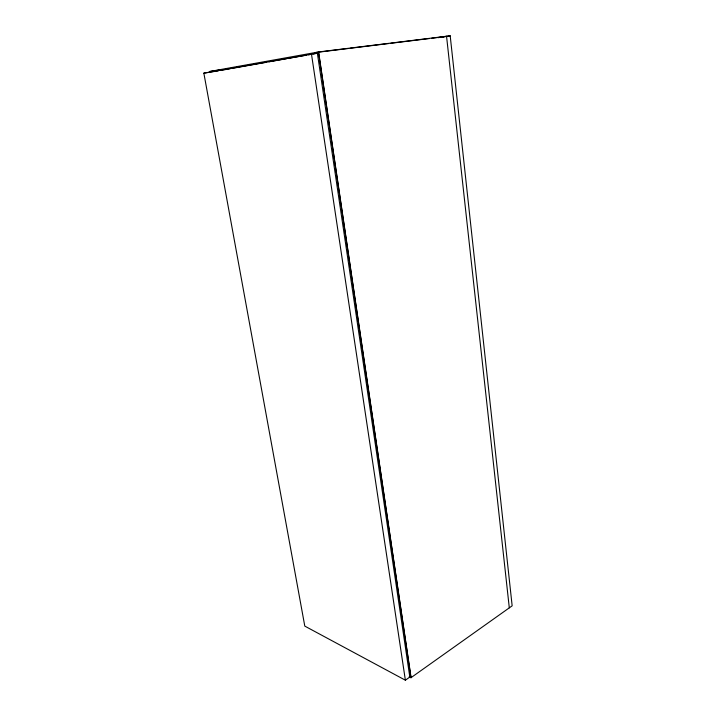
<?xml version="1.0" encoding="UTF-8"?>
<svg xmlns="http://www.w3.org/2000/svg" width="716" height="716" viewBox="0 0 716 716"><rect width="100%" height="100%" fill="white"/><g stroke="black" fill="none" stroke-linecap="round" stroke-linejoin="round"><path stroke-width="1.07" d="M405.372 680.2L409.82 677.05L317.367 53.199L203.845 73.148L304.792 626.106L405.372 680.2L311.451 53.933M410.957 677.721L512.155 605.826L450.194 35.8L318.459 51.973L410.957 677.721L409.248 676.808M218.255 70.866L203.845 73.148M220.456 70.472L230.364 68.709M232.566 68.315L266.71 62.229M268.912 61.836L286.534 58.694M288.736 58.309L298.644 56.537M300.845 56.143L306.358 55.168M308.56 54.774L310.762 54.38M312.964 53.986L317.367 53.199M438.29 37.671L446.551 36.248L509.3 607.848M440.304 37.501L450.194 35.8M212.231 71.036L219.024 70.168M215.06 70.821L209.385 71.546L318.611 51.955L411.074 677.64L409.364 676.727M217.279 70.535L219.49 70.258M314.691 52.644L347.904 48.563M350.106 48.294L388.672 43.551M390.882 43.282L429.448 38.539M431.65 38.27L442.667 36.919"/></g></svg>
